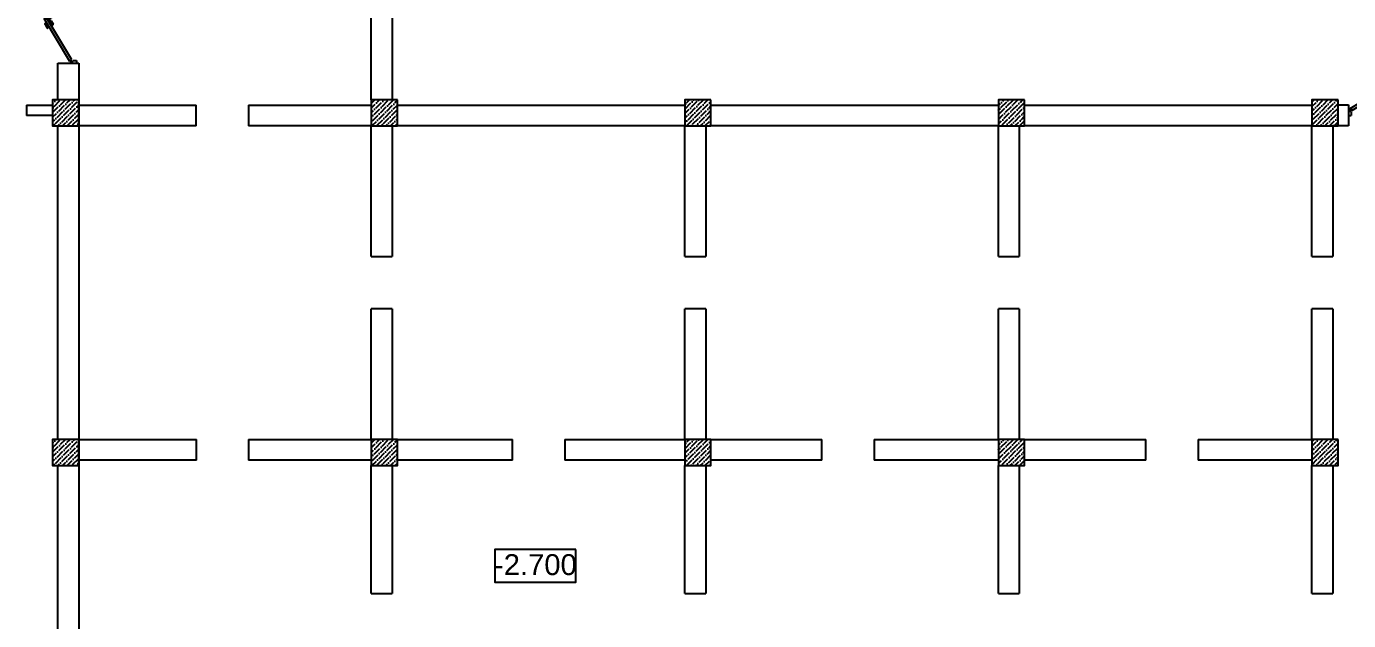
# Model space of a CAD drawing. Header units: millimetres. Extents: x 42452 to 2852333, y -419346 to 834876.
# Drawn here: x 2442168 to 2467468, y 661973 to 673344 of the extents above; entities that cross this region are included whole.
import ezdxf

# ---------------------------------------------------------------- set-up
doc = ezdxf.new("R2010")
doc.units = ezdxf.units.MM
doc.layers.add('memar', color=7, linetype='Continuous', lineweight=25)
doc.layers.add('ДВЕРИ', color=7, linetype='Continuous', lineweight=5)
doc.styles.add('СГЕНЕРИР_СТИЛЬ_1', font='arial.ttf')

# ---------------------------------------------------------------- blocks, each defined once
blk = doc.blocks.new('qapi 700')
at = {"layer": 'ДВЕРИ', "color": 251, "lineweight": 25, "true_color": 0x636466}
for p, q in [((1281620, 90086), (1281659, 90086)), ((1281620, 89997), (1281651, 89997)), ((1281651, 89997), (1281651, 90034)), ((1281651, 90034), (1281659, 90034)), ((1281659, 90034), (1281659, 90086)), ((1282368, 90010), (1281735, 89633)), ((1282395, 89980), (1281741, 89591)), ((1282382, 89987), (1282368, 90010)), ((1282420, 90086), (1282380, 90086)), ((1282380, 90034), (1282380, 90085)), ((1282388, 90034), (1282380, 90034)), ((1282388, 89991), (1282382, 89987)), ((1282388, 89997), (1282388, 90034)), ((1282420, 89997), (1282388, 89997)), ((1282420, 89997), (1282388, 89997)), ((1282395, 89980), (1282388, 89991)), ((1281775, 89698), (1281826, 89728)), ((1281835, 89712), (1281794, 89687)), ((1281836, 89725), (1281838, 89722)), ((1281733, 89605), (1281747, 89613)), ((1281741, 89591), (1281733, 89605)), ((1281747, 89613), (1281735, 89633)), ((1281812, 89685), (1281762, 89656)), ((1281762, 89656), (1281765, 89651)), ((1281776, 89665), (1281770, 89676)), ((1281785, 89617), (1281787, 89613)), ((1281787, 89613), (1281837, 89642)), ((1281792, 89676), (1281793, 89674)), ((1281802, 89622), (1281809, 89609)), ((1281814, 89681), (1281812, 89685)), ((1281820, 89629), (1281818, 89631)), ((1281872, 89650), (1281831, 89626)), ((1281831, 89604), (1281881, 89634)), ((1281837, 89642), (1281835, 89646)), ((1281884, 89645), (1281883, 89647))]:
    blk.add_line(p, q, dxfattribs=at)
for centre, radius, start, end in [((1282471, 90052), 821, 183.4077, 209.5706), ((1281783, 89684), 15.9, 120.7133, 210.7133), ((1281830, 89721), 7.94, 30.7133, 120.7133), ((1281831, 89718), 7.94, 300.7133, 30.7133), ((1281798, 89680), 7.94, 120.7133, 210.7133), ((1281823, 89617), 15.9, 210.7133, 300.7133), ((1281827, 89633), 7.94, 210.7133, 300.7133), ((1281876, 89643), 7.94, 30.7133, 120.7133), ((1281877, 89641), 7.94, 300.7133, 30.7133)]:
    blk.add_arc(centre, radius, start, end, dxfattribs=at)

msp = doc.modelspace()

# ---------------------------------------------------------------- hatches: boundary and pattern name
at = {"layer": 'memar', "lineweight": 25}
h = msp.add_hatch(dxfattribs=at)
h.set_pattern_fill('ANSI36', color=256, scale=500)
h.set_pattern_definition([(45, (825899.124, 2954353.946), (33.1456304, 121.533978), [156.25, -31.25, 0, -31.25])])
h.paths.add_polyline_path([(2442667.91214, 671940.28193), (2442667.91214, 671440.28193), (2443167.91214, 671440.28193), (2443167.91214, 671940.28193)])
h = msp.add_hatch(dxfattribs=at)
h.set_pattern_fill('ANSI36', color=256, scale=500)
h.set_pattern_definition([(45, (819801.08, 2954353.946), (33.1456304, 121.533978), [156.25, -31.25, 0, -31.25])])
h.paths.add_polyline_path([(2448765.95732, 671940.28193), (2448765.95732, 671440.28193), (2449265.95732, 671440.28193), (2449265.95732, 671940.28193)])
h = msp.add_hatch(dxfattribs=at)
h.set_pattern_fill('ANSI36', color=256, scale=500)
h.set_pattern_definition([(45, (813799.32, 2954353.946), (33.1456304, 121.533978), [156.25, -31.25, 0, -31.25])])
h.paths.add_polyline_path([(2454767.71722, 671940.28193), (2454767.71722, 671440.28193), (2455267.71722, 671440.28193), (2455267.71722, 671940.28193)])
h = msp.add_hatch(dxfattribs=at)
h.set_pattern_fill('ANSI36', color=256, scale=500)
h.set_pattern_definition([(45, (807799.32, 2954353.946), (33.1456304, 121.533978), [156.25, -31.25, 0, -31.25])])
h.paths.add_polyline_path([(2460767.71721, 671940.28193), (2460767.71721, 671440.28193), (2461267.71721, 671440.28193), (2461267.71721, 671940.28193)])
h = msp.add_hatch(dxfattribs=at)
h.set_pattern_fill('ANSI36', color=256, scale=500)
h.set_pattern_definition([(45, (801799.124, 2954353.946), (33.1456304, 121.533978), [156.25, -31.25, 0, -31.25])])
h.paths.add_polyline_path([(2466767.91228, 671940.28193), (2466767.91228, 671440.28193), (2467267.91228, 671440.28193), (2467267.91228, 671940.28193)])
h = msp.add_hatch(dxfattribs=at)
h.set_pattern_fill('ANSI36', color=256, scale=500)
h.set_pattern_definition([(45, (825899.32, 2947853.946), (33.1456304, 121.533978), [156.25, -31.25, 0, -31.25])])
h.paths.add_polyline_path([(2442667.71721, 665440.28193), (2442667.71721, 664940.28193), (2443167.71721, 664940.28193), (2443167.71721, 665440.28193)])
h = msp.add_hatch(dxfattribs=at)
h.set_pattern_fill('ANSI36', color=256, scale=500)
h.set_pattern_definition([(45, (819801.274, 2947853.946), (33.1456304, 121.533978), [156.25, -31.25, 0, -31.25])])
h.paths.add_polyline_path([(2448765.7624, 665440.28193), (2448765.7624, 664940.28193), (2449265.7624, 664940.28193), (2449265.7624, 665440.28193)])
h = msp.add_hatch(dxfattribs=at)
h.set_pattern_fill('ANSI36', color=256, scale=500)
h.set_pattern_definition([(45, (813799.514, 2947853.946), (33.1456304, 121.533978), [156.25, -31.25, 0, -31.25])])
h.paths.add_polyline_path([(2454767.52229, 665440.28193), (2454767.52229, 664940.28193), (2455267.52229, 664940.28193), (2455267.52229, 665440.28193)])
h = msp.add_hatch(dxfattribs=at)
h.set_pattern_fill('ANSI36', color=256, scale=500)
h.set_pattern_definition([(45, (807799.514, 2947853.946), (33.1456304, 121.533978), [156.25, -31.25, 0, -31.25])])
h.paths.add_polyline_path([(2460767.52229, 665440.28193), (2460767.52229, 664940.28193), (2461267.52229, 664940.28193), (2461267.52229, 665440.28193)])
h = msp.add_hatch(dxfattribs=at)
h.set_pattern_fill('ANSI36', color=256, scale=500)
h.set_pattern_definition([(45, (801799.32, 2947853.946), (33.1456304, 121.533978), [156.25, -31.25, 0, -31.25])])
h.paths.add_polyline_path([(2466767.71736, 665440.28193), (2466767.71736, 664940.28193), (2467267.71736, 664940.28193), (2467267.71736, 665440.28193)])

# ---------------------------------------------------------------- linework, layer by layer
at = {"layer": 'memar', "color": 0, "lineweight": 25}
for p, q in [((2442767.91214, 672640.28194), (2443167.91214, 672640.28194)), ((2467467.91216, 671841.2567), (2467467.91216, 671441.2567))]:
    msp.add_line(p, q, dxfattribs=at)
at = {"layer": 'memar', "color": 0, "lineweight": 25, "flags": 128}
for points in [[(2449167.58077, 674440.28193), (2449167.52229, 671940.28193), (2448767.52229, 671940.28193), (2448767.58077, 674440.28193)], [(2442767.91214, 671941.2567), (2442767.91214, 672640.28194)], [(2443167.91214, 672640.28194), (2443167.91214, 645842.66597)], [(2445418.20408, 671440.28193), (2443167.91214, 671440.28193), (2443167.91214, 671840.28193), (2445418.20408, 671840.28193)], [(2445418.20408, 671440.28193), (2445418.20408, 671840.28193)], [(2446418.20408, 671840.28193), (2448765.7624, 671840.28193), (2448765.7624, 671440.28193), (2446418.20408, 671440.28193)], [(2446418.20408, 671840.28193), (2446418.20408, 671440.28193)], [(2449265.95732, 671840.28193), (2454767.71722, 671840.28193), (2454767.71722, 671440.28193), (2449265.95732, 671440.28193)], [(2455267.71722, 671840.28193), (2460767.71721, 671840.28193), (2460767.71721, 671440.28193), (2455267.71722, 671440.28193)], [(2461267.71721, 671840.28193), (2466767.91228, 671840.28193)], [(2467267.91228, 671841.2567), (2467467.91216, 671841.2567)], [(2442767.91214, 665440.28193), (2442767.91214, 671441.2567)], [(2448765.87628, 668940.28193), (2448765.95732, 671440.28193), (2449165.95732, 671440.28193), (2449165.87628, 668940.28193)], [(2454767.636, 668940.28193), (2454767.71722, 671440.28193), (2455167.71722, 671440.28193), (2455167.636, 668940.28193)], [(2460767.636, 668940.28193), (2460767.71721, 671440.28193), (2461167.71721, 671440.28193), (2461167.636, 668940.28193)], [(2466767.91228, 671441.2567), (2461267.71721, 671441.2567)], [(2466767.71736, 668940.28193), (2466767.71736, 671441.2567)], [(2467467.91216, 671441.2567), (2467167.71736, 671441.2567)], [(2467167.71736, 671440.28193), (2467167.71736, 668940.28193)], [(2448765.87628, 668940.28193), (2449165.87628, 668940.28193)], [(2454767.636, 668940.28193), (2455167.636, 668940.28193)], [(2460767.636, 668940.28193), (2461167.636, 668940.28193)], [(2466767.71736, 668940.28193), (2467167.71736, 668940.28193)], [(2449165.84387, 667940.28193), (2449167.71736, 665440.28193), (2448767.71736, 665440.28193), (2448765.84387, 667940.28193)], [(2449165.84387, 667940.28193), (2448765.84387, 667940.28193)], [(2455167.60351, 667940.28193), (2455167.52229, 665440.28193), (2454767.52229, 665440.28193), (2454767.60351, 667940.28193)], [(2455167.60351, 667940.28193), (2454767.60351, 667940.28193)], [(2461167.60351, 667940.28193), (2461167.52229, 665440.28193), (2460767.52229, 665440.28193), (2460767.60351, 667940.28193)], [(2461167.60351, 667940.28193), (2460767.60351, 667940.28193)], [(2466767.71736, 665440.28193), (2466767.71736, 667940.28193)], [(2467167.71736, 667940.28193), (2466767.71736, 667940.28193)], [(2467167.71736, 667940.28193), (2467167.71736, 665440.28193)], [(2445419.20408, 665040.28193), (2443167.91214, 665040.28193), (2443167.91214, 665440.28193), (2445419.20408, 665440.28193)], [(2445419.20408, 665040.28193), (2445419.20408, 665440.28193)], [(2446419.20408, 665440.28193), (2448765.7624, 665440.28193), (2448765.7624, 665040.28193), (2446419.20408, 665040.28193)], [(2446419.20408, 665440.28193), (2446419.20408, 665040.28193)], [(2451469.10662, 665040.28193), (2449265.7624, 665040.28193), (2449265.7624, 665440.28193), (2451469.10662, 665440.28193)], [(2451469.10662, 665040.28193), (2451469.10662, 665440.28193)], [(2452469.10662, 665440.28193), (2454767.52229, 665440.28193), (2454767.52229, 665040.28193), (2452469.10662, 665040.28193)], [(2452469.10662, 665440.28193), (2452469.10662, 665040.28193)], [(2457389.75354, 665040.28193), (2455267.52229, 665040.28193), (2455267.52229, 665440.28193), (2457389.75354, 665440.28193)], [(2457389.75354, 665040.28193), (2457389.75354, 665440.28193)], [(2458389.75354, 665440.28193), (2460767.52229, 665440.28193), (2460767.52229, 665040.28193), (2458389.75354, 665040.28193)], [(2458389.75354, 665440.28193), (2458389.75354, 665040.28193)], [(2463588.52693, 665040.28193), (2461267.52229, 665040.28193), (2461267.52229, 665440.28193), (2463588.52693, 665440.28193)], [(2463588.52693, 665040.28193), (2463588.52693, 665440.28193)], [(2464588.52693, 665440.28193), (2466767.71736, 665440.28193), (2466767.71736, 665040.28193), (2464588.52693, 665040.28193)], [(2464588.52693, 665440.28193), (2464588.52693, 665040.28193)], [(2442767.91214, 659040.28193), (2442767.91214, 664940.28193)], [(2448766.90811, 662490.28193), (2448767.71736, 664940.28193), (2449167.71736, 664940.28193), (2449166.90811, 662490.28193)], [(2454767.63627, 662490.28193), (2454767.71722, 664940.28193), (2455167.71722, 664940.28193), (2455167.63627, 662490.28193)], [(2460767.63627, 662490.28193), (2460767.71721, 664940.28193), (2461167.71721, 664940.28193), (2461167.63627, 662490.28193)], [(2466767.71736, 662490.28193), (2466767.71736, 664940.28193)], [(2467167.71736, 664940.28193), (2467167.71736, 662490.28193)], [(2448766.90811, 662490.28193), (2449166.90811, 662490.28193)], [(2454767.63627, 662490.28193), (2455167.63627, 662490.28193)], [(2460767.63627, 662490.28193), (2461167.63627, 662490.28193)], [(2466767.71736, 662490.28193), (2467167.71736, 662490.28193)]]:
    msp.add_lwpolyline(points, dxfattribs=at)
at = {"layer": 'memar', "color": 0, "lineweight": 25}
for points in [[(2442168.14829, 671840.28193), (2442667.71721, 671840.28193)], [(2442168.14829, 671840.28193), (2442168.14829, 671640.28193)], [(2442667.71721, 671640.28193), (2442168.14829, 671640.28193)]]:
    msp.add_lwpolyline(points, dxfattribs=at)
at = {"layer": 'memar', "color": 3, "lineweight": 25}
for points in [[(2443167.91214, 671940.28193), (2442667.91214, 671940.28193), (2442667.91214, 671440.28193), (2443167.91214, 671440.28193)], [(2449265.95732, 671940.28193), (2448765.95732, 671940.28193), (2448765.95732, 671440.28193), (2449265.95732, 671440.28193)], [(2455267.71722, 671940.28193), (2454767.71722, 671940.28193), (2454767.71722, 671440.28193), (2455267.71722, 671440.28193)], [(2461267.71721, 671940.28193), (2460767.71721, 671940.28193), (2460767.71721, 671440.28193), (2461267.71721, 671440.28193)], [(2467267.91228, 671940.28193), (2466767.91228, 671940.28193), (2466767.91228, 671440.28193), (2467267.91228, 671440.28193)], [(2443167.71721, 665440.28193), (2442667.71721, 665440.28193), (2442667.71721, 664940.28193), (2443167.71721, 664940.28193)], [(2449265.7624, 665440.28193), (2448765.7624, 665440.28193), (2448765.7624, 664940.28193), (2449265.7624, 664940.28193)], [(2455267.52229, 665440.28193), (2454767.52229, 665440.28193), (2454767.52229, 664940.28193), (2455267.52229, 664940.28193)], [(2461267.52229, 665440.28193), (2460767.52229, 665440.28193), (2460767.52229, 664940.28193), (2461267.52229, 664940.28193)], [(2467267.71736, 665440.28193), (2466767.71736, 665440.28193), (2466767.71736, 664940.28193), (2467267.71736, 664940.28193)]]:
    msp.add_lwpolyline(points, close=True, dxfattribs=at)
at = {"layer": 'memar', "linetype": 'Continuous', "lineweight": 25, "flags": 128}
msp.add_lwpolyline([(2452682.85531, 663335.22295), (2451132.2232, 663335.22295), (2451132.2232, 662706.65117), (2452682.85531, 662706.65117)], close=True, dxfattribs=at)

# ---------------------------------------------------------------- block references
at = {"layer": 'memar', "lineweight": 25, "xscale": 1.258032501490013, "yscale": 1.258032501490013, "zscale": 1.258032501490013}
for p, rotation in [((2329798.61226, 2285965.82342), 270), ((4080793.45363, 784972.06652), 180)]:
    msp.add_blockref('qapi 700', p, dxfattribs=dict(at, rotation=rotation))

# ---------------------------------------------------------------- texts
at = {"layer": 'memar', "linetype": 'Continuous', "lineweight": 25, "insert": (2451907.53925, 663040.50295), "char_height": 400, "attachment_point": 5, "style": 'СГЕНЕРИР_СТИЛЬ_1'}
msp.add_mtext('{-2.700}', dxfattribs=at)

doc.saveas('drawing.dxf')
